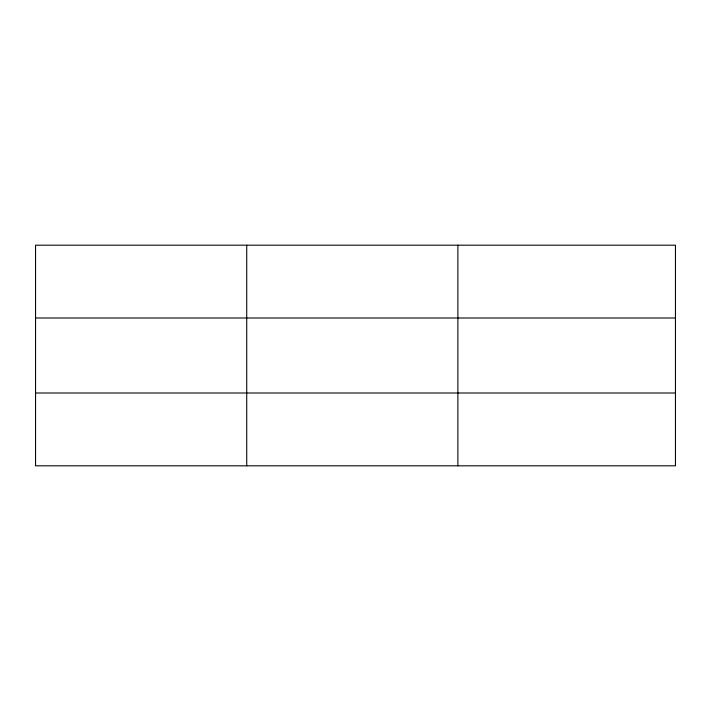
<?xml version="1.0" encoding="UTF-8"?>
<svg xmlns="http://www.w3.org/2000/svg" width="711" height="711" viewBox="0 0 711 711"><rect width="100%" height="100%" fill="white"/><g stroke="black" fill="none" stroke-linecap="round" stroke-linejoin="round"><path stroke-width="1.07" d="M246.717 245.188L246.717 465.812M457.884 245.188L457.884 465.812M35.55 317.995L675.45 317.995M35.55 393.005L675.45 393.005M675.45 429.408L675.45 465.812L35.55 465.812L35.55 245.188L675.45 245.188L675.45 429.408"/></g></svg>
